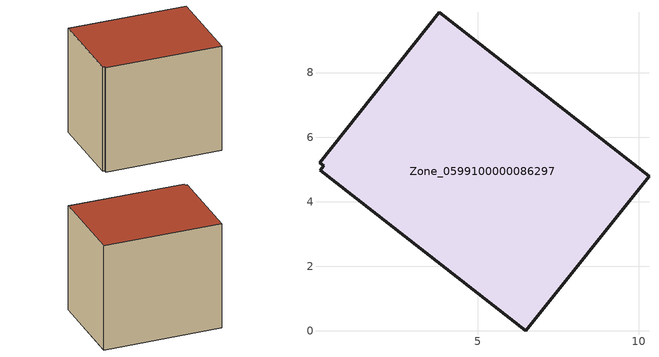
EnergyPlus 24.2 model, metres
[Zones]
Zone_0599100000086297
 floor ground (C_G): 0.23,5.11 0.11,5.21 3.82,9.87 10.31,4.79 6.49,0 0.13,4.98 z0.53
 wall outside (C_F): 6.49,0 10.31,4.79 3.82,9.87 0.11,5.21 0.23,5.11 0.13,4.98 6.49,0 z0.53:8.05
 roof outside (C_R): 0.11,5.21 0.23,5.11 0.13,4.98 6.49,0 10.31,4.79 3.82,9.87 z8.05
[BUILDING]
Pand.0599100000086297: North Axis=0; Terrain=City; Loads Convergence Tolerance Value=0.04; Temperature Convergence Tolerance Value=0.4; Solar Distribution=FullExterior; Maximum Number of Warmup Days=25; Minimum Number of Warmup Days=1
[Site:Location]
Rotterdam.The.Hague.AP_ZH_NLD Design_Conditions: Latitude=51.96; Longitude=4.45; Time Zone=1; Elevation=-4.5
[SITE:GROUNDTEMPERATURE:BUILDINGSURFACE]
18, 18, 18, 18, 18, 18, 18, 18, 18, 18, 18, 18
[MATERIAL] Thermal Absorptance=0.9; Solar Absorptance=0.7; Visible Absorptance=0.7
Name | Roughness | Thickness | Conductivity | Density | Specific Heat
G.TI.1965-1974 | MediumSmooth | 0.15 | 0.882353 | 540 | 1210
F.TI.1965-1974 | Rough | 0.3 | 0.697674 | 1920 | 840
R.TI.1965-1974 | MediumRough | 0.2 | 0.232558 | 1500 | 1000
[CONSTRUCTION]
C_G: G.TI.1965-1974
C_F: F.TI.1965-1974
C_R: R.TI.1965-1974
[ZONE]
Zone_0599100000086297: Type=1; Multiplier=1; Ceiling Height=Autocalculate; Volume=Autocalculate; Floor Area=autocalculate; Part of Total Floor Area=Yes
[ZONEINFILTRATION:DESIGNFLOWRATE]
Infil_Zone_0599100000086297: Zone or ZoneList or Space or SpaceList=Zone_0599100000086297; Schedule=AlwaysOn; Design Flow Rate Calculation Method=Flow/Area; Flow Rate per Floor Area=0.003; Constant Term Coefficient=1; Temperature Term Coefficient=0; Velocity Term Coefficient=0; Velocity Squared Term Coefficient=0
[HVACTEMPLATE:ZONE:IDEALLOADSAIRSYSTEM]
Zone_0599100000086297: Maximum Heating Supply Air Temperature=50; Minimum Cooling Supply Air Temperature=13; Maximum Heating Supply Air Humidity Ratio=0.0156; Minimum Cooling Supply Air Humidity Ratio=0.0077; Heating Limit=NoLimit; Cooling Limit=NoLimit; Dehumidification Control Type=ConstantSensibleHeatRatio; Cooling Sensible Heat Ratio=0.7; Dehumidification Setpoint=60; Humidification Control Type=None; Humidification Setpoint=30; Outdoor Air Method=None; Outdoor Air Flow Rate per Person=0.00944; Outdoor Air Flow Rate per Zone Floor Area=0; Outdoor Air Flow Rate per Zone=0; Demand Controlled Ventilation Type=None; Outdoor Air Economizer Type=NoEconomizer; Heat Recovery Type=None; Sensible Heat Recovery Effectiveness=0.7; Latent Heat Recovery Effectiveness=0.65
[ZONECONTROL:THERMOSTAT]
ThermostatControl_Zone_0599100000086297: Zone or ZoneList=Zone_0599100000086297; Control Type Schedule=DualSetpointControlType; Control 1=Thermostat_Zone_0599100000086297; Temperature Difference Between Cutout And Setpoint=0
[THERMOSTATSETPOINT:DUALSETPOINT]
Thermostat_Zone_0599100000086297: Heating Setpoint Temperature Schedule=HeatingSetpoint_Zone_0599100000086297; Cooling Setpoint Temperature Schedule=CoolingSetpoint_Zone_0599100000086297
[SCHEDULE:COMPACT]
HeatingSetpoint_Zone_0599100000086297: Through: 12/31, For: AllDays, Until: 24:00, 21
CoolingSetpoint_Zone_0599100000086297: Through: 12/31, For: AllDays, Until: 24:00, 24
DualSetpointControlType: Through: 12/31, For: AllDays, Until: 24:00, 4
AlwaysOn: Through: 12/31, For: AllDays, Until: 24:00, 1
